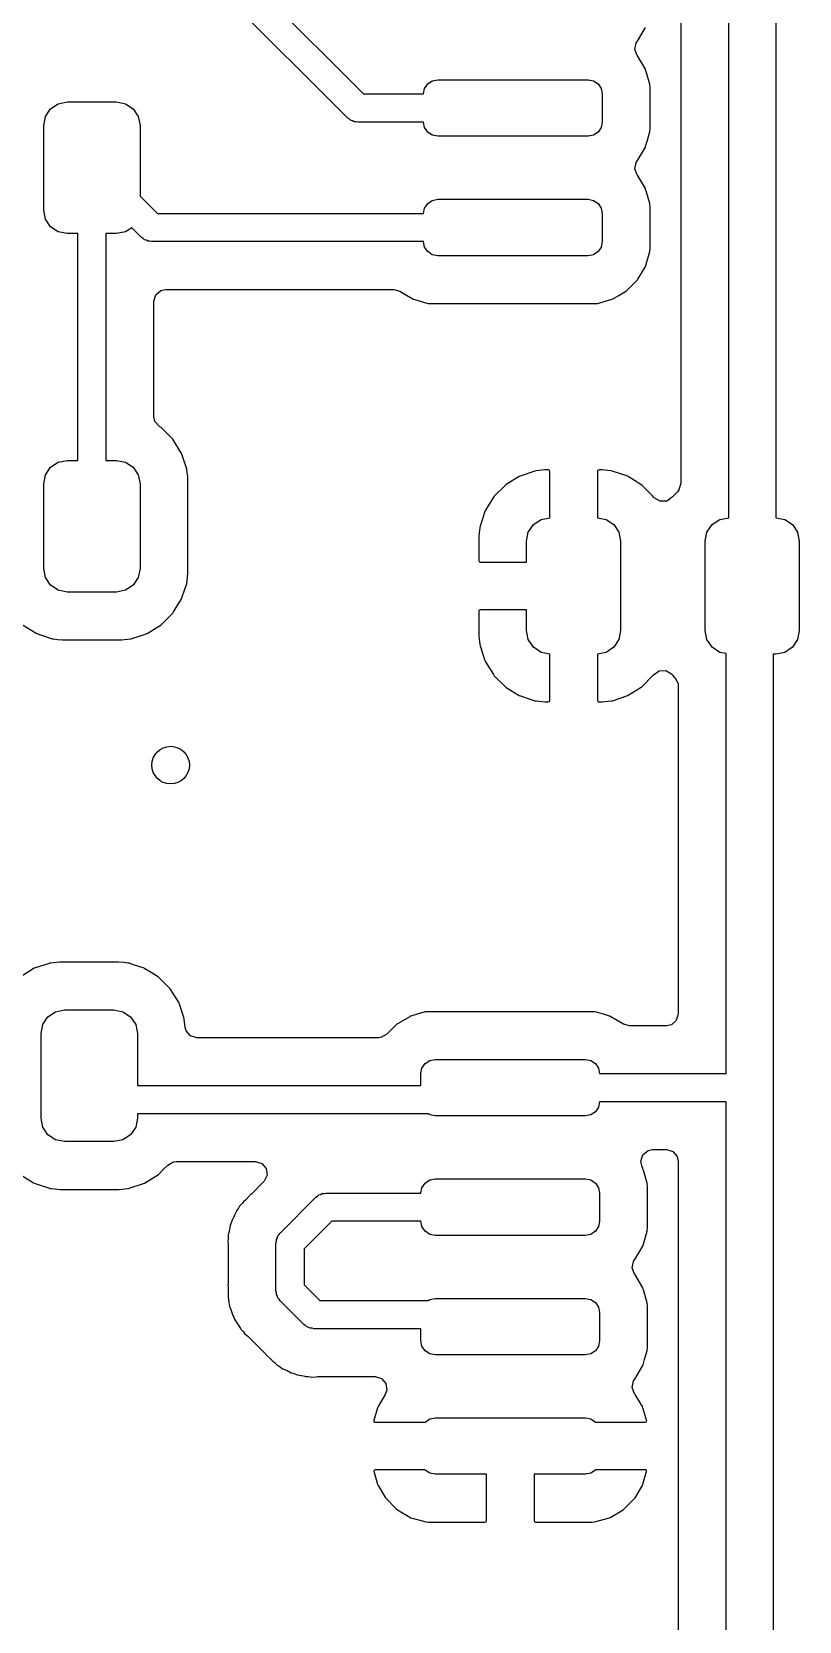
# Model space of a CAD drawing. Extents: x 51 to 243, y -135 to -54.
# Drawn here: x 215.44 to 223.6, y -124.67 to -107.77 of the extents above; entities that cross this region are included whole.
import ezdxf

# ---------------------------------------------------------------- set-up
doc = ezdxf.new("R2010")
doc.units = 0
doc.layers.add('BLACK', color=7, linetype='CONTINUOUS')

msp = doc.modelspace()

# ---------------------------------------------------------------- linework, layer by layer
at = {"layer": 'BLACK', "linetype": 'CONTINUOUS'}
for p, q in [((223.351, -103.043), (223.351, -112.94)), ((218.799, -108.691), (216.217, -106.11)), ((216.538, -106.006), (218.967, -108.435)), ((222.851, -112.94), (222.851, -106.195)), ((222.343, -106.829), (222.343, -112.574)), ((221.88, -107.872), (221.965, -107.729)), ((221.852, -107.961), (221.866, -107.892)), ((221.878, -108.026), (221.852, -107.961)), ((221.866, -107.892), (221.877, -107.876)), ((221.877, -107.876), (221.88, -107.872)), ((221.88, -108.028), (221.878, -108.026)), ((221.965, -108.171), (221.88, -108.028)), ((219.65, -108.329), (219.699, -108.296)), ((219.699, -108.296), (219.756, -108.285)), ((219.756, -108.285), (221.356, -108.285)), ((221.356, -108.285), (221.413, -108.296)), ((221.413, -108.296), (221.462, -108.329)), ((221.967, -108.179), (221.965, -108.171)), ((221.98, -108.221), (221.967, -108.179)), ((221.967, -108.179), (221.967, -108.179)), ((222.012, -108.331), (221.98, -108.221)), ((218.967, -108.435), (219.606, -108.435)), ((219.606, -108.435), (219.617, -108.378)), ((219.617, -108.378), (219.65, -108.329)), ((221.462, -108.329), (221.495, -108.378)), ((221.495, -108.378), (221.506, -108.435)), ((221.506, -108.435), (221.506, -108.735)), ((222.012, -108.338), (222.012, -108.331)), ((222.014, -108.36), (222.012, -108.338)), ((222.012, -108.338), (222.012, -108.338)), ((222.014, -108.368), (222.014, -108.36)), ((222.014, -108.802), (222.014, -108.368)), ((215.585, -108.674), (215.639, -108.593)), ((215.639, -108.593), (215.72, -108.539)), ((215.72, -108.539), (215.816, -108.52)), ((215.816, -108.52), (216.341, -108.52)), ((216.341, -108.52), (216.437, -108.539)), ((216.437, -108.539), (216.518, -108.593)), ((216.518, -108.593), (216.572, -108.674)), ((215.566, -108.77), (215.585, -108.674)), ((215.566, -109.67), (215.566, -108.77)), ((216.572, -108.674), (216.591, -108.77)), ((216.591, -108.77), (216.591, -109.52)), ((218.816, -108.701), (218.799, -108.691)), ((218.83, -108.715), (218.816, -108.701)), ((218.849, -108.72), (218.83, -108.715)), ((218.866, -108.73), (218.849, -108.72)), ((218.886, -108.73), (218.866, -108.73)), ((218.905, -108.735), (218.886, -108.73)), ((219.606, -108.735), (218.905, -108.735)), ((219.617, -108.792), (219.606, -108.735)), ((219.65, -108.841), (219.617, -108.792)), ((221.495, -108.792), (221.462, -108.841)), ((221.506, -108.735), (221.495, -108.792)), ((222.012, -108.839), (222.014, -108.802)), ((219.699, -108.874), (219.65, -108.841)), ((219.756, -108.885), (219.699, -108.874)), ((221.356, -108.885), (219.756, -108.885)), ((221.413, -108.874), (221.356, -108.885)), ((221.462, -108.841), (221.413, -108.874)), ((221.965, -108.999), (221.971, -108.98)), ((221.971, -108.98), (221.986, -108.926)), ((221.986, -108.926), (222.012, -108.839)), ((221.866, -109.162), (221.877, -109.146)), ((221.877, -109.146), (221.88, -109.142)), ((221.88, -109.142), (221.965, -108.999)), ((221.852, -109.231), (221.866, -109.162)), ((221.878, -109.296), (221.852, -109.231)), ((221.88, -109.298), (221.878, -109.296)), ((221.965, -109.441), (221.88, -109.298)), ((221.967, -109.449), (221.965, -109.441)), ((221.976, -109.48), (221.967, -109.449)), ((221.967, -109.449), (221.967, -109.449)), ((222.012, -109.601), (221.976, -109.48)), ((216.591, -109.52), (216.776, -109.705)), ((219.606, -109.705), (219.617, -109.648)), ((219.617, -109.648), (219.65, -109.599)), ((219.65, -109.599), (219.699, -109.566)), ((219.699, -109.566), (219.756, -109.555)), ((219.756, -109.555), (221.356, -109.555)), ((221.356, -109.555), (221.413, -109.566)), ((221.413, -109.566), (221.462, -109.599)), ((221.462, -109.599), (221.495, -109.648)), ((221.495, -109.648), (221.506, -109.705)), ((222.012, -109.608), (222.012, -109.601)), ((222.014, -109.634), (222.012, -109.608)), ((222.012, -109.608), (222.012, -109.608)), ((222.014, -109.638), (222.014, -109.634)), ((222.014, -110.072), (222.014, -109.638)), ((215.585, -109.766), (215.566, -109.67)), ((215.639, -109.847), (215.585, -109.766)), ((216.776, -109.705), (219.606, -109.705)), ((221.506, -109.705), (221.506, -110.005)), ((215.72, -109.901), (215.639, -109.847)), ((215.816, -109.92), (215.72, -109.901)), ((215.928, -109.92), (215.816, -109.92)), ((215.928, -112.33), (215.928, -109.92)), ((216.341, -109.92), (216.228, -109.92)), ((216.228, -109.92), (216.228, -112.33)), ((216.437, -109.901), (216.341, -109.92)), ((216.503, -109.857), (216.437, -109.901)), ((216.607, -109.961), (216.503, -109.857)), ((216.625, -109.971), (216.607, -109.961)), ((216.638, -109.985), (216.625, -109.971)), ((216.658, -109.99), (216.638, -109.985)), ((216.675, -110), (216.658, -109.99)), ((216.694, -110), (216.675, -110)), ((216.713, -110.005), (216.694, -110)), ((219.606, -110.005), (216.713, -110.005)), ((219.617, -110.062), (219.606, -110.005)), ((219.65, -110.111), (219.617, -110.062)), ((219.699, -110.144), (219.65, -110.111)), ((219.756, -110.155), (219.699, -110.144)), ((221.356, -110.155), (219.756, -110.155)), ((221.413, -110.144), (221.356, -110.155)), ((221.462, -110.111), (221.413, -110.144)), ((221.495, -110.062), (221.462, -110.111)), ((221.506, -110.005), (221.495, -110.062)), ((221.965, -110.269), (222.012, -110.109)), ((222.012, -110.109), (222.014, -110.076)), ((222.014, -110.074), (222.014, -110.072)), ((222.014, -110.076), (222.014, -110.074)), ((222.014, -110.074), (222.014, -110.074)), ((221.884, -110.405), (221.961, -110.275)), ((221.961, -110.275), (221.965, -110.269)), ((221.763, -110.529), (221.88, -110.412)), ((221.88, -110.412), (221.884, -110.405)), ((221.884, -110.405), (221.884, -110.405)), ((216.737, -110.639), (216.757, -110.571)), ((216.737, -111.863), (216.737, -110.639)), ((216.757, -110.571), (216.811, -110.525)), ((216.811, -110.525), (216.863, -110.513)), ((216.863, -110.513), (219.288, -110.513)), ((219.288, -110.513), (219.352, -110.531)), ((219.352, -110.531), (219.425, -110.574)), ((219.425, -110.574), (219.492, -110.614)), ((219.492, -110.614), (219.5, -110.616)), ((219.5, -110.616), (219.5, -110.616)), ((219.5, -110.616), (219.538, -110.627)), ((219.538, -110.627), (219.652, -110.661)), ((219.652, -110.661), (219.659, -110.661)), ((219.659, -110.661), (219.659, -110.661)), ((219.659, -110.661), (219.687, -110.663)), ((219.687, -110.663), (219.687, -110.663)), ((219.687, -110.663), (219.689, -110.663)), ((219.689, -110.663), (221.423, -110.663)), ((221.423, -110.663), (221.425, -110.663)), ((221.425, -110.663), (221.453, -110.661)), ((221.425, -110.663), (221.425, -110.663)), ((221.453, -110.661), (221.453, -110.661)), ((221.453, -110.661), (221.46, -110.661)), ((221.46, -110.661), (221.574, -110.627)), ((221.574, -110.627), (221.612, -110.616)), ((221.612, -110.616), (221.62, -110.614)), ((221.612, -110.616), (221.612, -110.616)), ((221.62, -110.614), (221.682, -110.577)), ((221.682, -110.577), (221.756, -110.533)), ((221.756, -110.533), (221.763, -110.529)), ((221.756, -110.533), (221.756, -110.533)), ((216.749, -111.917), (216.737, -111.863)), ((216.797, -111.97), (216.749, -111.917)), ((216.802, -111.973), (216.797, -111.97)), ((216.808, -111.977), (216.802, -111.973)), ((216.814, -111.981), (216.808, -111.977)), ((216.939, -112.106), (216.814, -111.981)), ((217.033, -112.256), (216.939, -112.106)), ((215.639, -112.403), (215.72, -112.349)), ((215.72, -112.349), (215.816, -112.33)), ((215.816, -112.33), (215.928, -112.33)), ((216.228, -112.33), (216.341, -112.33)), ((216.341, -112.33), (216.437, -112.349)), ((216.437, -112.349), (216.518, -112.403)), ((217.035, -112.263), (217.033, -112.256)), ((217.081, -112.401), (217.035, -112.263)), ((215.566, -112.58), (215.585, -112.484)), ((215.585, -112.484), (215.639, -112.403)), ((216.518, -112.403), (216.572, -112.484)), ((216.572, -112.484), (216.591, -112.58)), ((217.089, -112.424), (217.081, -112.401)), ((217.089, -112.431), (217.089, -112.424)), ((217.097, -112.503), (217.089, -112.431)), ((217.089, -112.431), (217.089, -112.431)), ((217.099, -112.53), (217.097, -112.503)), ((217.099, -113.53), (217.099, -112.53)), ((220.621, -112.503), (220.483, -112.588)), ((220.634, -112.497), (220.621, -112.503)), ((220.788, -112.445), (220.634, -112.497)), ((220.802, -112.442), (220.788, -112.445)), ((220.897, -112.432), (220.802, -112.442)), ((220.904, -112.432), (220.897, -112.432)), ((220.933, -112.432), (220.904, -112.432)), ((220.941, -112.434), (220.933, -112.432)), ((220.943, -112.435), (220.941, -112.434)), ((220.947, -112.45), (220.943, -112.435)), ((220.947, -112.941), (220.947, -112.45)), ((221.457, -112.438), (221.455, -112.446)), ((221.455, -112.446), (221.455, -112.941)), ((221.458, -112.436), (221.457, -112.438)), ((221.473, -112.432), (221.458, -112.436)), ((221.498, -112.432), (221.473, -112.432)), ((221.505, -112.432), (221.498, -112.432)), ((221.599, -112.442), (221.505, -112.432)), ((221.612, -112.445), (221.599, -112.442)), ((221.767, -112.496), (221.612, -112.445)), ((221.78, -112.502), (221.767, -112.496)), ((221.918, -112.587), (221.78, -112.502)), ((215.566, -113.48), (215.566, -112.58)), ((216.591, -112.58), (216.591, -113.48)), ((220.472, -112.597), (220.357, -112.712)), ((220.483, -112.588), (220.472, -112.597)), ((221.929, -112.596), (221.918, -112.587)), ((222.044, -112.711), (221.929, -112.596)), ((222.306, -112.663), (222.252, -112.717)), ((222.322, -112.642), (222.306, -112.663)), ((222.343, -112.574), (222.322, -112.642)), ((220.263, -112.861), (220.257, -112.874)), ((220.348, -112.723), (220.263, -112.861)), ((220.357, -112.712), (220.348, -112.723)), ((222.052, -112.721), (222.044, -112.711)), ((222.059, -112.729), (222.052, -112.721)), ((222.121, -112.765), (222.059, -112.729)), ((222.192, -112.762), (222.121, -112.765)), ((222.249, -112.721), (222.192, -112.762)), ((222.252, -112.717), (222.249, -112.721)), ((220.206, -113.029), (220.203, -113.042)), ((220.257, -112.874), (220.206, -113.029)), ((220.72, -113.094), (220.774, -113.013)), ((220.774, -113.013), (220.855, -112.959)), ((220.855, -112.959), (220.947, -112.941)), ((221.455, -112.941), (221.547, -112.959)), ((221.547, -112.959), (221.628, -113.013)), ((221.628, -113.013), (221.682, -113.094)), ((222.62, -113.094), (222.674, -113.013)), ((222.674, -113.013), (222.755, -112.959)), ((222.755, -112.959), (222.851, -112.94)), ((223.351, -112.94), (223.447, -112.959)), ((223.447, -112.959), (223.528, -113.013)), ((223.528, -113.013), (223.582, -113.094)), ((220.203, -113.042), (220.193, -113.136)), ((220.193, -113.136), (220.193, -113.143)), ((220.193, -113.143), (220.193, -113.393)), ((220.701, -113.19), (220.72, -113.094)), ((220.701, -113.411), (220.701, -113.19)), ((221.682, -113.094), (221.701, -113.19)), ((221.701, -113.19), (221.701, -114.14)), ((222.601, -113.19), (222.62, -113.094)), ((222.601, -114.14), (222.601, -113.19)), ((223.582, -113.094), (223.601, -113.19)), ((223.601, -113.19), (223.601, -114.14)), ((215.585, -113.576), (215.566, -113.48)), ((216.591, -113.48), (216.572, -113.576)), ((217.095, -113.57), (217.099, -113.53)), ((220.193, -113.393), (220.197, -113.408)), ((220.197, -113.408), (220.199, -113.409)), ((220.199, -113.409), (220.207, -113.411)), ((220.207, -113.411), (220.701, -113.411)), ((215.639, -113.657), (215.585, -113.576)), ((215.72, -113.711), (215.639, -113.657)), ((215.816, -113.73), (215.72, -113.711)), ((216.437, -113.711), (216.341, -113.73)), ((216.518, -113.657), (216.437, -113.711)), ((216.572, -113.576), (216.518, -113.657)), ((217.033, -113.803), (217.071, -113.689)), ((217.071, -113.689), (217.087, -113.641)), ((217.087, -113.641), (217.089, -113.635)), ((217.087, -113.641), (217.087, -113.641)), ((217.089, -113.635), (217.091, -113.616)), ((217.091, -113.616), (217.095, -113.57)), ((216.341, -113.73), (215.816, -113.73)), ((216.948, -113.94), (217.029, -113.809)), ((217.029, -113.809), (217.033, -113.803)), ((217.029, -113.809), (217.029, -113.809)), ((216.815, -114.078), (216.94, -113.953)), ((216.94, -113.953), (216.948, -113.94)), ((220.195, -113.925), (220.193, -113.933)), ((220.193, -113.933), (220.193, -114.187)), ((220.196, -113.923), (220.195, -113.925)), ((220.211, -113.919), (220.196, -113.923)), ((220.701, -113.919), (220.211, -113.919)), ((220.701, -114.14), (220.701, -113.919)), ((215.349, -114.083), (215.486, -114.168)), ((215.486, -114.168), (215.493, -114.172)), ((215.493, -114.172), (215.543, -114.189)), ((215.543, -114.189), (215.655, -114.226)), ((216.504, -114.225), (216.618, -114.187)), ((216.618, -114.187), (216.656, -114.175)), ((216.656, -114.175), (216.665, -114.172)), ((216.665, -114.172), (216.815, -114.078)), ((220.193, -114.187), (220.193, -114.194)), ((220.193, -114.194), (220.203, -114.289)), ((220.72, -114.236), (220.701, -114.14)), ((221.701, -114.14), (221.682, -114.236)), ((222.62, -114.236), (222.601, -114.14)), ((223.601, -114.14), (223.582, -114.236)), ((215.655, -114.226), (215.655, -114.226)), ((215.655, -114.226), (215.661, -114.228)), ((215.661, -114.228), (215.668, -114.228)), ((215.668, -114.228), (215.668, -114.228)), ((215.668, -114.228), (215.711, -114.233)), ((215.711, -114.233), (215.766, -114.239)), ((215.766, -114.239), (216.391, -114.239)), ((216.391, -114.239), (216.395, -114.238)), ((216.395, -114.238), (216.49, -114.228)), ((216.395, -114.238), (216.395, -114.238)), ((216.49, -114.228), (216.49, -114.228)), ((216.49, -114.228), (216.497, -114.228)), ((216.497, -114.228), (216.504, -114.225)), ((216.504, -114.225), (216.504, -114.225)), ((220.203, -114.289), (220.206, -114.303)), ((220.206, -114.303), (220.258, -114.457)), ((220.774, -114.317), (220.72, -114.236)), ((220.855, -114.371), (220.774, -114.317)), ((220.947, -114.389), (220.855, -114.371)), ((220.947, -114.884), (220.947, -114.389)), ((221.547, -114.371), (221.455, -114.389)), ((221.455, -114.389), (221.455, -114.88)), ((221.628, -114.317), (221.547, -114.371)), ((221.682, -114.236), (221.628, -114.317)), ((222.674, -114.317), (222.62, -114.236)), ((222.755, -114.371), (222.674, -114.317)), ((222.823, -114.384), (222.755, -114.371)), ((222.823, -118.849), (222.823, -114.384)), ((223.447, -114.371), (223.351, -114.39)), ((223.528, -114.317), (223.447, -114.371)), ((223.582, -114.236), (223.528, -114.317)), ((220.258, -114.457), (220.264, -114.47)), ((220.264, -114.47), (220.349, -114.608)), ((223.351, -114.39), (223.323, -114.39)), ((223.323, -114.39), (223.323, -125.894)), ((220.349, -114.608), (220.358, -114.619)), ((220.358, -114.619), (220.473, -114.734)), ((221.93, -114.733), (222.045, -114.618)), ((222.045, -114.618), (222.052, -114.609)), ((222.052, -114.609), (222.11, -114.568)), ((222.11, -114.568), (222.181, -114.565)), ((222.181, -114.565), (222.242, -114.601)), ((222.242, -114.601), (222.249, -114.608)), ((222.249, -114.608), (222.253, -114.614)), ((222.253, -114.614), (222.276, -114.638)), ((222.276, -114.638), (222.278, -114.639)), ((222.278, -114.639), (222.312, -114.702)), ((222.312, -114.702), (222.314, -114.728)), ((220.473, -114.734), (220.484, -114.743)), ((220.484, -114.743), (220.622, -114.828)), ((220.622, -114.828), (220.635, -114.834)), ((220.635, -114.834), (220.79, -114.885)), ((220.79, -114.885), (220.803, -114.888)), ((220.803, -114.888), (220.897, -114.898)), ((220.929, -114.898), (220.944, -114.894)), ((220.944, -114.894), (220.945, -114.892)), ((220.945, -114.892), (220.947, -114.884)), ((221.455, -114.88), (221.459, -114.895)), ((221.459, -114.895), (221.461, -114.896)), ((221.461, -114.896), (221.469, -114.898)), ((221.505, -114.898), (221.6, -114.888)), ((221.6, -114.888), (221.614, -114.885)), ((221.614, -114.885), (221.768, -114.833)), ((221.768, -114.833), (221.781, -114.827)), ((221.781, -114.827), (221.919, -114.742)), ((221.919, -114.742), (221.93, -114.733)), ((222.314, -114.728), (222.314, -118.215)), ((220.897, -114.898), (220.904, -114.898)), ((220.904, -114.898), (220.929, -114.898)), ((221.469, -114.898), (221.498, -114.898)), ((221.498, -114.898), (221.505, -114.898)), ((215.464, -117.73), (215.314, -117.824)), ((215.52, -117.712), (215.464, -117.73)), ((215.625, -117.677), (215.52, -117.712)), ((215.632, -117.674), (215.625, -117.677)), ((215.625, -117.677), (215.625, -117.677)), ((215.639, -117.674), (215.632, -117.674)), ((215.734, -117.664), (215.639, -117.674)), ((215.639, -117.674), (215.639, -117.674)), ((215.738, -117.663), (215.734, -117.664)), ((215.734, -117.664), (215.734, -117.664)), ((216.363, -117.663), (215.738, -117.663)), ((216.418, -117.669), (216.363, -117.663)), ((216.461, -117.674), (216.418, -117.669)), ((216.468, -117.674), (216.461, -117.674)), ((216.461, -117.674), (216.461, -117.674)), ((216.474, -117.676), (216.468, -117.674)), ((216.52, -117.692), (216.474, -117.676)), ((216.474, -117.676), (216.474, -117.676)), ((216.636, -117.73), (216.52, -117.692)), ((216.642, -117.734), (216.636, -117.73)), ((216.709, -117.775), (216.642, -117.734)), ((216.642, -117.734), (216.642, -117.734)), ((216.786, -117.823), (216.709, -117.775)), ((216.911, -117.948), (216.786, -117.823)), ((217.005, -118.098), (216.911, -117.948)), ((217.009, -118.111), (217.005, -118.098)), ((215.557, -118.326), (215.611, -118.245)), ((215.611, -118.245), (215.692, -118.191)), ((215.692, -118.191), (215.788, -118.172)), ((215.788, -118.172), (216.313, -118.172)), ((216.313, -118.172), (216.409, -118.191)), ((216.409, -118.191), (216.49, -118.245)), ((216.49, -118.245), (216.544, -118.326)), ((217.053, -118.243), (217.009, -118.111)), ((217.061, -118.266), (217.053, -118.243)), ((217.061, -118.273), (217.061, -118.266)), ((217.07, -118.355), (217.061, -118.273)), ((217.061, -118.273), (217.061, -118.273)), ((219.458, -118.244), (219.328, -118.321)), ((219.464, -118.24), (219.458, -118.244)), ((219.458, -118.244), (219.458, -118.244)), ((219.472, -118.238), (219.464, -118.24)), ((219.537, -118.219), (219.472, -118.238)), ((219.472, -118.238), (219.472, -118.238)), ((219.624, -118.193), (219.537, -118.219)), ((219.631, -118.193), (219.624, -118.193)), ((219.659, -118.191), (219.631, -118.193)), ((219.631, -118.193), (219.631, -118.193)), ((219.661, -118.191), (219.659, -118.191)), ((219.659, -118.191), (219.659, -118.191)), ((221.395, -118.191), (219.661, -118.191)), ((221.397, -118.191), (221.395, -118.191)), ((221.425, -118.193), (221.397, -118.191)), ((221.397, -118.191), (221.397, -118.191)), ((221.432, -118.193), (221.425, -118.193)), ((221.425, -118.193), (221.425, -118.193)), ((221.519, -118.219), (221.432, -118.193)), ((221.584, -118.238), (221.519, -118.219)), ((221.592, -118.24), (221.584, -118.238)), ((221.584, -118.238), (221.584, -118.238)), ((221.598, -118.244), (221.592, -118.24)), ((221.732, -118.323), (221.598, -118.244)), ((221.598, -118.244), (221.598, -118.244)), ((222.314, -118.215), (222.294, -118.283)), ((215.538, -118.422), (215.557, -118.326)), ((215.538, -119.322), (215.538, -118.422)), ((216.544, -118.326), (216.563, -118.422)), ((216.563, -118.422), (216.563, -118.976)), ((217.08, -118.394), (217.07, -118.355)), ((217.127, -118.447), (217.08, -118.394)), ((219.215, -118.431), (219.153, -118.465)), ((219.321, -118.325), (219.215, -118.431)), ((219.328, -118.321), (219.321, -118.325)), ((219.328, -118.321), (219.328, -118.321)), ((221.796, -118.34), (221.732, -118.323)), ((222.188, -118.34), (221.796, -118.34)), ((222.241, -118.329), (222.188, -118.34)), ((222.294, -118.283), (222.241, -118.329)), ((217.195, -118.468), (217.127, -118.447)), ((219.126, -118.468), (217.195, -118.468)), ((219.153, -118.465), (219.126, -118.468)), ((219.589, -118.792), (219.622, -118.743)), ((219.622, -118.743), (219.671, -118.71)), ((219.671, -118.71), (219.728, -118.699)), ((219.728, -118.699), (221.328, -118.699)), ((221.328, -118.699), (221.385, -118.71)), ((221.385, -118.71), (221.434, -118.743)), ((221.434, -118.743), (221.467, -118.792)), ((219.578, -118.849), (219.589, -118.792)), ((219.578, -118.976), (219.578, -118.849)), ((221.467, -118.792), (221.478, -118.849)), ((221.478, -118.849), (222.823, -118.849)), ((216.563, -118.976), (219.578, -118.976)), ((219.653, -119.276), (216.563, -119.276)), ((216.563, -119.276), (216.563, -119.322)), ((219.671, -119.288), (219.653, -119.276)), ((219.728, -119.299), (219.671, -119.288)), ((221.385, -119.288), (221.328, -119.299)), ((221.434, -119.255), (221.385, -119.288)), ((221.467, -119.206), (221.434, -119.255)), ((221.478, -119.149), (221.467, -119.206)), ((222.823, -119.149), (221.478, -119.149)), ((222.823, -125.894), (222.823, -119.149)), ((215.557, -119.418), (215.538, -119.322)), ((215.611, -119.499), (215.557, -119.418)), ((216.544, -119.418), (216.49, -119.499)), ((216.563, -119.322), (216.544, -119.418)), ((221.328, -119.299), (219.728, -119.299)), ((215.692, -119.553), (215.611, -119.499)), ((215.788, -119.572), (215.692, -119.553)), ((216.313, -119.572), (215.788, -119.572)), ((216.409, -119.553), (216.313, -119.572)), ((216.49, -119.499), (216.409, -119.553)), ((216.886, -119.821), (216.948, -119.787)), ((216.948, -119.787), (216.975, -119.784)), ((216.975, -119.784), (217.816, -119.784)), ((217.816, -119.784), (217.884, -119.805)), ((221.915, -119.779), (221.938, -119.711)), ((221.931, -119.841), (221.915, -119.779)), ((221.938, -119.711), (221.993, -119.667)), ((221.993, -119.667), (222.041, -119.657)), ((222.041, -119.657), (222.188, -119.657)), ((222.188, -119.657), (222.257, -119.678)), ((222.257, -119.678), (222.303, -119.731)), ((222.303, -119.731), (222.314, -119.783)), ((222.314, -119.783), (222.314, -125.528)), ((215.321, -119.925), (215.458, -120.01)), ((216.637, -120.014), (216.787, -119.92)), ((216.787, -119.92), (216.845, -119.863)), ((216.845, -119.863), (216.886, -119.821)), ((217.884, -119.805), (217.931, -119.858)), ((217.941, -119.928), (217.911, -119.993)), ((217.931, -119.858), (217.941, -119.928)), ((221.932, -119.847), (221.93, -119.841)), ((221.93, -119.841), (221.931, -119.841)), ((221.933, -119.848), (221.932, -119.847)), ((221.937, -119.855), (221.933, -119.848)), ((221.939, -119.863), (221.937, -119.855)), ((221.948, -119.891), (221.939, -119.863)), ((221.939, -119.863), (221.939, -119.863)), ((221.984, -120.015), (221.948, -119.891)), ((215.458, -120.01), (215.465, -120.014)), ((215.465, -120.014), (215.53, -120.036)), ((215.53, -120.036), (215.627, -120.068)), ((215.627, -120.068), (215.627, -120.068)), ((215.627, -120.068), (215.633, -120.07)), ((215.633, -120.07), (215.64, -120.07)), ((215.64, -120.07), (215.64, -120.07)), ((215.64, -120.07), (215.683, -120.075)), ((215.683, -120.075), (215.738, -120.081)), ((215.738, -120.081), (216.363, -120.081)), ((216.363, -120.081), (216.367, -120.08)), ((216.367, -120.08), (216.462, -120.07)), ((216.367, -120.08), (216.367, -120.08)), ((216.462, -120.07), (216.462, -120.07)), ((216.462, -120.07), (216.469, -120.07)), ((216.469, -120.07), (216.476, -120.067)), ((216.476, -120.067), (216.627, -120.017)), ((216.476, -120.067), (216.476, -120.067)), ((216.627, -120.017), (216.637, -120.014)), ((217.77, -120.134), (217.763, -120.139)), ((217.778, -120.126), (217.77, -120.134)), ((217.905, -120), (217.778, -120.126)), ((217.911, -119.993), (217.905, -120)), ((218.492, -120.139), (218.511, -120.134)), ((218.511, -120.134), (218.528, -120.124)), ((218.528, -120.124), (218.548, -120.124)), ((218.548, -120.124), (218.567, -120.119)), ((218.567, -120.119), (219.578, -120.119)), ((219.578, -120.119), (219.589, -120.062)), ((219.589, -120.062), (219.622, -120.013)), ((219.622, -120.013), (219.671, -119.98)), ((219.671, -119.98), (219.728, -119.969)), ((219.728, -119.969), (221.328, -119.969)), ((221.328, -119.969), (221.385, -119.98)), ((221.385, -119.98), (221.434, -120.013)), ((221.434, -120.013), (221.467, -120.062)), ((221.467, -120.062), (221.478, -120.119)), ((221.478, -120.119), (221.478, -120.419)), ((221.984, -120.022), (221.984, -120.015)), ((221.986, -120.05), (221.984, -120.022)), ((221.984, -120.022), (221.984, -120.022)), ((221.986, -120.052), (221.986, -120.05)), ((221.986, -120.486), (221.986, -120.052)), ((217.628, -120.295), (217.62, -120.305)), ((217.639, -120.279), (217.628, -120.295)), ((217.645, -120.267), (217.639, -120.279)), ((217.649, -120.26), (217.645, -120.267)), ((217.645, -120.267), (217.645, -120.267)), ((217.681, -120.226), (217.649, -120.26)), ((217.688, -120.217), (217.681, -120.226)), ((217.691, -120.214), (217.688, -120.217)), ((217.712, -120.193), (217.691, -120.214)), ((217.714, -120.19), (217.712, -120.193)), ((217.757, -120.144), (217.714, -120.19)), ((217.763, -120.139), (217.757, -120.144)), ((218.08, -120.544), (218.461, -120.163)), ((218.461, -120.163), (218.478, -120.153)), ((218.478, -120.153), (218.492, -120.139)), ((217.549, -120.465), (217.546, -120.48)), ((217.557, -120.445), (217.549, -120.465)), ((217.564, -120.426), (217.557, -120.445)), ((217.569, -120.406), (217.564, -120.426)), ((217.576, -120.393), (217.569, -120.406)), ((217.591, -120.365), (217.576, -120.393)), ((217.596, -120.355), (217.591, -120.365)), ((217.612, -120.319), (217.596, -120.355)), ((217.615, -120.312), (217.612, -120.319)), ((217.612, -120.319), (217.612, -120.319)), ((217.62, -120.305), (217.615, -120.312)), ((218.629, -120.419), (218.336, -120.712)), ((219.578, -120.419), (218.629, -120.419)), ((219.589, -120.476), (219.578, -120.419)), ((221.478, -120.419), (221.467, -120.476)), ((217.526, -120.608), (217.523, -120.629)), ((217.523, -120.629), (217.526, -120.667)), ((217.528, -120.588), (217.526, -120.608)), ((217.539, -120.522), (217.528, -120.567)), ((217.528, -120.567), (217.528, -120.588)), ((217.541, -120.51), (217.539, -120.522)), ((217.546, -120.48), (217.541, -120.51)), ((218.036, -120.65), (218.041, -120.631)), ((218.041, -120.611), (218.051, -120.594)), ((218.041, -120.631), (218.041, -120.611)), ((218.051, -120.594), (218.056, -120.575)), ((218.056, -120.575), (218.07, -120.561)), ((218.07, -120.561), (218.08, -120.544)), ((219.622, -120.525), (219.589, -120.476)), ((219.671, -120.558), (219.622, -120.525)), ((219.728, -120.569), (219.671, -120.558)), ((221.328, -120.569), (219.728, -120.569)), ((221.385, -120.558), (221.328, -120.569)), ((221.434, -120.525), (221.385, -120.558)), ((221.467, -120.476), (221.434, -120.525)), ((221.94, -120.674), (221.958, -120.612)), ((221.958, -120.612), (221.984, -120.523)), ((221.984, -120.516), (221.986, -120.488)), ((221.984, -120.523), (221.984, -120.516)), ((221.986, -120.488), (221.986, -120.486)), ((221.986, -120.488), (221.986, -120.488)), ((217.526, -120.667), (217.527, -120.675)), ((217.527, -120.675), (217.528, -120.687)), ((217.528, -120.687), (217.528, -121.076)), ((218.036, -121.158), (218.036, -120.65)), ((218.336, -120.712), (218.336, -121.096)), ((221.852, -120.826), (221.937, -120.683)), ((221.937, -120.683), (221.94, -120.674)), ((221.824, -120.915), (221.838, -120.846)), ((221.85, -120.98), (221.824, -120.915)), ((221.838, -120.846), (221.849, -120.83)), ((221.849, -120.83), (221.852, -120.826)), ((217.527, -121.088), (217.525, -121.096)), ((217.525, -121.096), (217.526, -121.118)), ((217.526, -121.118), (217.527, -121.166)), ((217.528, -121.076), (217.527, -121.088)), ((218.336, -121.096), (218.502, -121.262)), ((221.852, -120.982), (221.85, -120.98)), ((221.937, -121.125), (221.852, -120.982)), ((221.939, -121.133), (221.937, -121.125)), ((221.944, -121.149), (221.939, -121.133)), ((221.939, -121.133), (221.939, -121.133)), ((217.527, -121.166), (217.528, -121.17)), ((217.528, -121.17), (217.528, -121.199)), ((217.528, -121.199), (217.528, -121.204)), ((217.528, -121.204), (217.529, -121.216)), ((217.529, -121.216), (217.53, -121.262)), ((217.53, -121.262), (217.533, -121.269)), ((217.533, -121.269), (217.533, -121.269)), ((217.533, -121.269), (217.536, -121.282)), ((217.536, -121.282), (217.54, -121.302)), ((217.54, -121.302), (217.543, -121.323)), ((218.041, -121.177), (218.036, -121.158)), ((218.041, -121.197), (218.041, -121.177)), ((218.051, -121.214), (218.041, -121.197)), ((218.056, -121.233), (218.051, -121.214)), ((218.07, -121.247), (218.056, -121.233)), ((218.08, -121.264), (218.07, -121.247)), ((218.334, -121.518), (218.08, -121.264)), ((218.502, -121.262), (219.653, -121.262)), ((219.653, -121.262), (219.671, -121.25)), ((219.671, -121.25), (219.728, -121.239)), ((219.728, -121.239), (221.328, -121.239)), ((221.328, -121.239), (221.385, -121.25)), ((221.385, -121.25), (221.434, -121.283)), ((221.434, -121.283), (221.467, -121.332)), ((221.984, -121.285), (221.944, -121.149)), ((221.984, -121.292), (221.984, -121.285)), ((221.986, -121.315), (221.984, -121.292)), ((221.984, -121.292), (221.984, -121.292)), ((221.986, -121.322), (221.986, -121.315)), ((217.543, -121.323), (217.546, -121.33)), ((217.546, -121.33), (217.546, -121.33)), ((217.546, -121.33), (217.56, -121.366)), ((217.56, -121.366), (217.564, -121.377)), ((217.564, -121.377), (217.577, -121.422)), ((217.577, -121.422), (217.588, -121.44)), ((217.588, -121.44), (217.596, -121.458)), ((217.596, -121.458), (217.604, -121.478)), ((217.604, -121.478), (217.632, -121.515)), ((221.467, -121.332), (221.478, -121.389)), ((221.478, -121.389), (221.478, -121.689)), ((221.986, -121.756), (221.986, -121.322)), ((217.632, -121.515), (217.638, -121.525)), ((217.638, -121.525), (217.658, -121.558)), ((217.658, -121.558), (217.658, -121.558)), ((217.658, -121.558), (217.662, -121.565)), ((217.662, -121.565), (217.677, -121.58)), ((217.677, -121.58), (217.69, -121.595)), ((217.69, -121.595), (217.702, -121.612)), ((217.702, -121.612), (217.718, -121.625)), ((217.718, -121.625), (217.738, -121.642)), ((217.738, -121.642), (217.747, -121.65)), ((217.747, -121.65), (217.916, -121.82)), ((218.351, -121.528), (218.334, -121.518)), ((218.365, -121.542), (218.351, -121.528)), ((218.384, -121.547), (218.365, -121.542)), ((218.401, -121.557), (218.384, -121.547)), ((218.421, -121.557), (218.401, -121.557)), ((218.44, -121.562), (218.421, -121.557)), ((219.578, -121.562), (218.44, -121.562)), ((219.578, -121.689), (219.578, -121.562)), ((217.916, -121.82), (217.924, -121.828)), ((219.589, -121.746), (219.578, -121.689)), ((219.622, -121.795), (219.589, -121.746)), ((219.671, -121.828), (219.622, -121.795)), ((221.434, -121.795), (221.385, -121.828)), ((221.467, -121.746), (221.434, -121.795)), ((221.478, -121.689), (221.467, -121.746)), ((221.956, -121.887), (221.984, -121.793)), ((221.984, -121.793), (221.986, -121.756)), ((217.924, -121.828), (217.924, -121.828)), ((217.924, -121.828), (217.929, -121.835)), ((217.929, -121.835), (217.934, -121.841)), ((217.934, -121.841), (217.98, -121.884)), ((217.98, -121.884), (217.983, -121.886)), ((217.983, -121.886), (218.004, -121.907)), ((218.004, -121.907), (218.007, -121.909)), ((218.007, -121.909), (218.007, -121.91)), ((218.007, -121.91), (218.016, -121.917)), ((218.016, -121.917), (218.05, -121.949)), ((218.05, -121.949), (218.057, -121.953)), ((218.057, -121.953), (218.057, -121.953)), ((218.057, -121.953), (218.069, -121.959)), ((218.069, -121.959), (218.085, -121.97)), ((218.085, -121.97), (218.102, -121.983)), ((218.102, -121.983), (218.145, -122.002)), ((219.728, -121.839), (219.671, -121.828)), ((221.328, -121.839), (219.728, -121.839)), ((221.385, -121.828), (221.328, -121.839)), ((221.852, -122.096), (221.937, -121.953)), ((221.937, -121.953), (221.94, -121.944)), ((221.94, -121.944), (221.956, -121.887)), ((218.145, -122.002), (218.155, -122.007)), ((218.155, -122.007), (218.196, -122.029)), ((218.196, -122.029), (218.203, -122.031)), ((218.203, -122.031), (218.203, -122.031)), ((218.203, -122.031), (218.216, -122.034)), ((218.216, -122.034), (218.235, -122.041)), ((218.235, -122.041), (218.255, -122.049)), ((218.255, -122.049), (218.263, -122.051)), ((218.263, -122.051), (218.263, -122.051)), ((218.263, -122.051), (218.287, -122.055)), ((218.287, -122.055), (218.3, -122.057)), ((218.3, -122.057), (218.312, -122.059)), ((218.312, -122.059), (218.343, -122.067)), ((218.343, -122.067), (218.349, -122.069)), ((218.349, -122.069), (218.349, -122.069)), ((218.349, -122.069), (218.357, -122.07)), ((218.357, -122.07), (218.378, -122.07)), ((218.378, -122.07), (218.398, -122.072)), ((218.398, -122.072), (218.419, -122.075)), ((218.419, -122.075), (218.465, -122.071)), ((218.465, -122.071), (218.477, -122.07)), ((218.477, -122.07), (219.091, -122.07)), ((219.091, -122.07), (219.159, -122.091)), ((219.159, -122.091), (219.205, -122.144)), ((219.205, -122.144), (219.215, -122.214)), ((221.824, -122.186), (221.838, -122.116)), ((221.838, -122.116), (221.848, -122.1)), ((221.848, -122.1), (221.852, -122.096)), ((219.199, -122.261), (219.123, -122.389)), ((219.215, -122.214), (219.199, -122.261)), ((221.85, -122.252), (221.824, -122.186)), ((221.856, -122.259), (221.85, -122.252)), ((221.933, -122.389), (221.856, -122.259)), ((219.117, -122.403), (219.078, -122.538)), ((219.123, -122.389), (219.117, -122.403)), ((221.939, -122.403), (221.933, -122.389)), ((221.98, -122.543), (221.939, -122.403)), ((219.078, -122.538), (219.078, -122.552)), ((219.078, -122.552), (219.085, -122.555)), ((219.085, -122.555), (219.621, -122.555)), ((219.621, -122.555), (219.622, -122.553)), ((219.622, -122.553), (219.671, -122.52)), ((219.671, -122.52), (219.728, -122.509)), ((219.728, -122.509), (221.328, -122.509)), ((221.328, -122.509), (221.385, -122.52)), ((221.385, -122.52), (221.434, -122.553)), ((221.434, -122.553), (221.435, -122.555)), ((221.435, -122.555), (221.965, -122.555)), ((221.965, -122.555), (221.978, -122.551)), ((221.978, -122.551), (221.98, -122.543)), ((219.078, -123.067), (219.076, -123.075)), ((219.076, -123.075), (219.117, -123.215)), ((219.091, -123.063), (219.078, -123.067)), ((219.621, -123.063), (219.091, -123.063)), ((219.622, -123.065), (219.621, -123.063)), ((219.671, -123.098), (219.622, -123.065)), ((219.728, -123.109), (219.671, -123.098)), ((220.274, -123.109), (219.728, -123.109)), ((220.274, -123.603), (220.274, -123.109)), ((221.328, -123.109), (220.782, -123.109)), ((220.782, -123.109), (220.782, -123.599)), ((221.385, -123.098), (221.328, -123.109)), ((221.434, -123.065), (221.385, -123.098)), ((221.435, -123.063), (221.434, -123.065)), ((221.971, -123.063), (221.435, -123.063)), ((221.939, -123.215), (221.978, -123.08)), ((221.978, -123.066), (221.971, -123.063)), ((221.978, -123.08), (221.978, -123.066)), ((219.117, -123.215), (219.123, -123.229)), ((219.123, -123.229), (219.2, -123.359)), ((221.856, -123.359), (221.933, -123.229)), ((221.933, -123.229), (221.939, -123.215)), ((219.2, -123.359), (219.21, -123.371)), ((219.21, -123.371), (219.316, -123.477)), ((219.316, -123.477), (219.328, -123.487)), ((219.328, -123.487), (219.458, -123.564)), ((221.598, -123.564), (221.728, -123.487)), ((221.728, -123.487), (221.74, -123.477)), ((221.74, -123.477), (221.846, -123.371)), ((221.846, -123.371), (221.856, -123.359)), ((219.458, -123.564), (219.472, -123.57)), ((219.472, -123.57), (219.618, -123.612)), ((219.618, -123.612), (219.631, -123.615)), ((219.631, -123.615), (219.659, -123.617)), ((219.659, -123.617), (219.664, -123.617)), ((219.664, -123.617), (220.256, -123.617)), ((220.256, -123.617), (220.271, -123.613)), ((220.271, -123.613), (220.272, -123.611)), ((220.272, -123.611), (220.274, -123.603)), ((220.782, -123.599), (220.786, -123.614)), ((220.786, -123.614), (220.788, -123.615)), ((220.788, -123.615), (220.796, -123.617)), ((220.796, -123.617), (221.392, -123.617)), ((221.392, -123.617), (221.397, -123.617)), ((221.397, -123.617), (221.425, -123.615)), ((221.425, -123.615), (221.438, -123.612)), ((221.438, -123.612), (221.584, -123.57)), ((221.584, -123.57), (221.598, -123.564))]:
    msp.add_line(p, q, dxfattribs=at)
at = {"layer": 'BLACK'}
msp.add_circle((216.916, -115.57), 0.2, dxfattribs=at)

doc.saveas('drawing.dxf')
